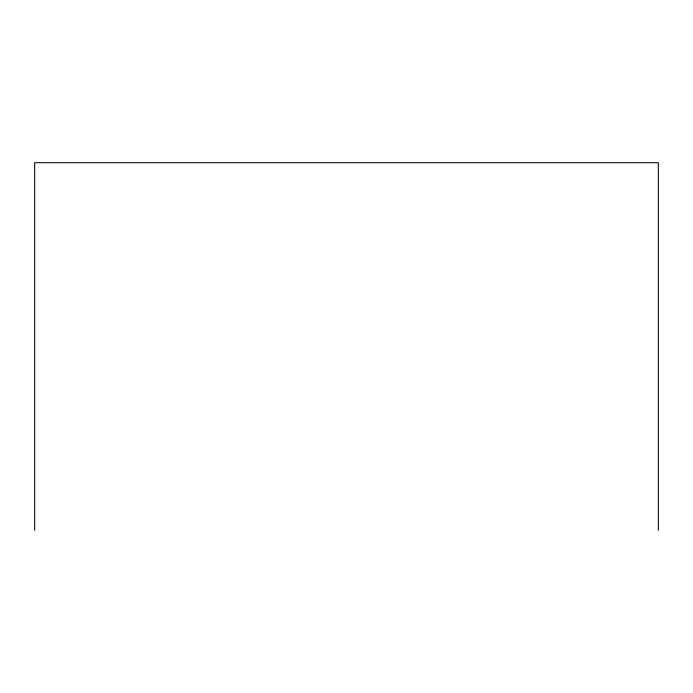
<?xml version="1.0" encoding="UTF-8"?>
<svg xmlns="http://www.w3.org/2000/svg" width="693" height="693" viewBox="0 0 693 693"><rect width="100%" height="100%" fill="white"/><g stroke="black" fill="none" stroke-linecap="round" stroke-linejoin="round"><path stroke-width="1.04" d="M658.35 530.292L658.35 162.708L34.65 162.708L34.65 530.292"/></g></svg>
